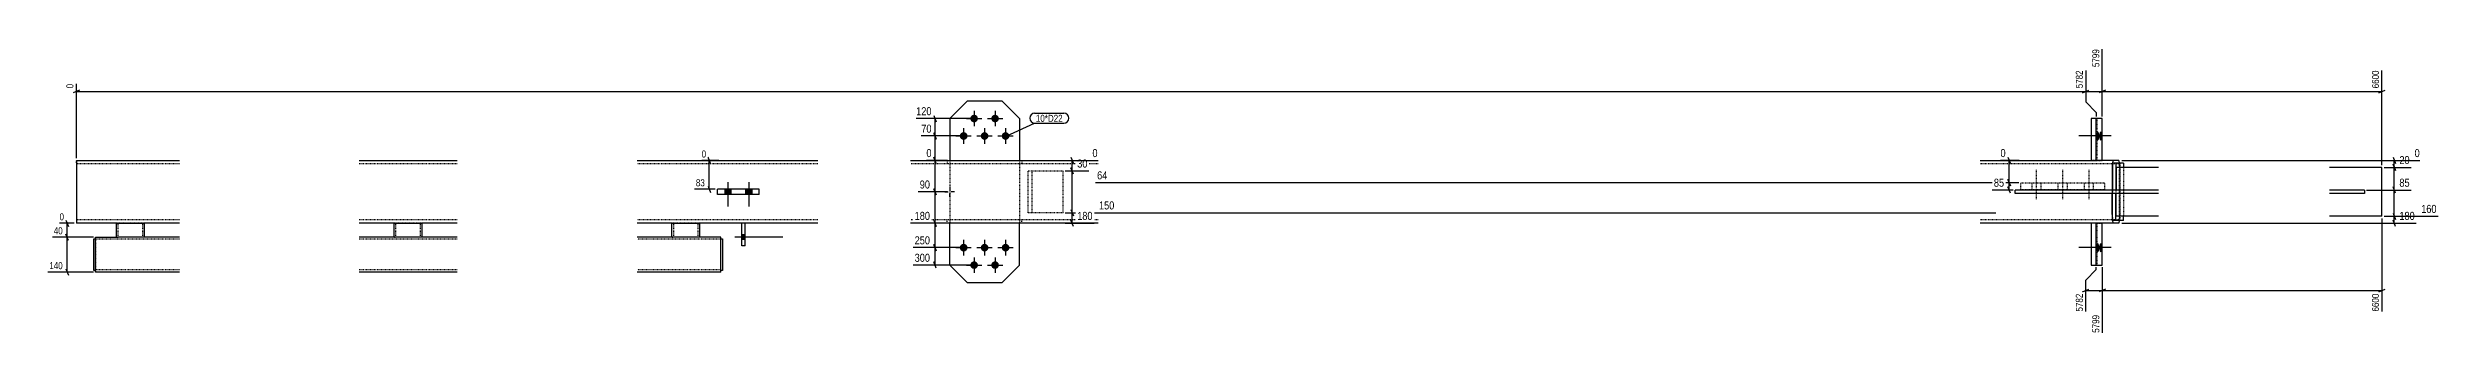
# Model space of a CAD drawing. Header units: millimetres. Extents: x 31 to 44434, y 9 to 1623.
# Drawn here: x 23202 to 30045, y 10 to 831 of the extents above; entities that cross this region are included whole.
import ezdxf

# ---------------------------------------------------------------- set-up
doc = ezdxf.new("R2010")
doc.units = ezdxf.units.MM
doc.linetypes.add('DXK_LINE_DOT2', pattern=[3.9198, 1.9599, -1.9599])
for name, color, linetype in [('MÅLSÆTNING', 7, 'Continuous'), ('STÅL', 7, 'Continuous'), ('TEKST', 7, 'Continuous')]:
    doc.layers.add(name, color=color, linetype=linetype)
doc.styles.add('Arial Narrow', font='ARIALN.TTF', dxfattribs={"height": 0.2})

msp = doc.modelspace()

# ---------------------------------------------------------------- hatches: boundary and pattern name
at = {"layer": 'STÅL', "linetype": 'Continuous'}
for points in [[(25853.5, 639.3, -1), (25853.5, 617.3, -1)], [(25913.5, 639.3, -1), (25913.5, 617.3, -1)], [(25823.5, 589.3, -1), (25823.5, 567.3, -1)], [(25883.5, 589.3, -1), (25883.5, 567.3, -1)], [(25943.5, 589.3, -1), (25943.5, 567.3, -1)], [(29065.6, 578.3), (29065.7, 581), (29066, 583.6), (29066.4, 585.9), (29067, 587.9), (29067.8, 589.5), (29068.6, 590.6), (29069.5, 591.2), (29070.4, 591.2), (29071.3, 590.6), (29072.2, 589.5), (29072.9, 587.9), (29073.6, 585.9), (29074, 583.6), (29074.3, 581), (29074.4, 578.3), (29074.3, 575.6), (29074, 573), (29073.6, 570.6), (29072.9, 568.6), (29072.2, 567), (29071.3, 565.9), (29070.4, 565.3), (29069.5, 565.3), (29068.6, 565.9), (29067.8, 567), (29067, 568.6), (29066.4, 570.6), (29066, 573), (29065.7, 575.6)], [(29074.2, 578.3), (29074.3, 581), (29074.6, 583.6), (29075, 585.9), (29075.6, 587.9), (29076.4, 589.5), (29077.2, 590.6), (29078.1, 591.2), (29079, 591.2), (29079.8, 590.6), (29080.7, 589.5), (29081.4, 587.9), (29082, 585.9), (29082.5, 583.6), (29082.7, 581), (29082.8, 578.3), (29082.7, 575.6), (29082.5, 573), (29082, 570.6), (29081.4, 568.6), (29080.7, 567), (29079.8, 565.9), (29079, 565.3), (29078.1, 565.3), (29077.2, 565.9), (29076.4, 567), (29075.6, 568.6), (29075, 570.6), (29074.6, 573), (29074.3, 575.6)], [(25157.5, 425.8), (25139.5, 425.8), (25139.5, 410.8), (25157.5, 410.8)], [(25217.5, 425.8), (25199.5, 425.8), (25199.5, 410.8), (25217.5, 410.8)], [(25188.5, 295.3), (25188.5, 281.3), (25198.5, 281.3), (25198.5, 295.3)], [(25188.5, 295.3), (25188.5, 281.3), (25198.5, 281.3), (25198.5, 295.3)], [(25823.5, 269.3, -1), (25823.5, 247.3, -1)], [(25853.5, 219.3, -1), (25853.5, 197.3, -1)], [(25883.5, 269.3, -1), (25883.5, 247.3, -1)], [(25913.5, 219.3, -1), (25913.5, 197.3, -1)], [(25943.5, 269.3, -1), (25943.5, 247.3, -1)], [(29065.6, 258.3), (29065.7, 261), (29066, 263.6), (29066.4, 265.9), (29067, 267.9), (29067.8, 269.5), (29068.6, 270.6), (29069.5, 271.2), (29070.4, 271.2), (29071.3, 270.6), (29072.2, 269.5), (29072.9, 267.9), (29073.6, 265.9), (29074, 263.6), (29074.3, 261), (29074.4, 258.3), (29074.3, 255.6), (29074, 253), (29073.6, 250.6), (29072.9, 248.6), (29072.2, 247), (29071.3, 245.9), (29070.4, 245.3), (29069.5, 245.3), (29068.6, 245.9), (29067.8, 247), (29067, 248.6), (29066.4, 250.6), (29066, 253), (29065.7, 255.6)], [(29074.2, 258.3), (29074.3, 261), (29074.6, 263.6), (29075, 265.9), (29075.6, 267.9), (29076.4, 269.5), (29077.2, 270.6), (29078.1, 271.2), (29079, 271.2), (29079.8, 270.6), (29080.7, 269.5), (29081.4, 267.9), (29082, 265.9), (29082.5, 263.6), (29082.7, 261), (29082.8, 258.3), (29082.7, 255.6), (29082.5, 253), (29082, 250.6), (29081.4, 248.6), (29080.7, 247), (29079.8, 245.9), (29079, 245.3), (29078.1, 245.3), (29077.2, 245.9), (29076.4, 247), (29075.6, 248.6), (29075, 250.6), (29074.6, 253), (29074.3, 255.6)]]:
    msp.add_hatch(color=96, dxfattribs=at).paths.add_polyline_path(points)

# ---------------------------------------------------------------- linework, layer by layer
at = {"layer": 'MÅLSÆTNING', "color": 7, "linetype": 'Continuous'}
for p, q in [((29082.8, 634.3), (29082.8, 826.9)), ((29035.7, 766), (29035.7, 675.9)), ((29883.5, 494.3), (29883.5, 766)), ((23292.5, 709.5), (23274.5, 702.3)), ((23283.5, 514.3), (23283.5, 727.7)), ((23283.5, 705.9), (29035.7, 705.9)), ((29026.7, 702.3), (29044.7, 709.5)), ((29026.7, 702.3), (29044.7, 709.5)), ((29035.7, 705.9), (29082.8, 705.9)), ((29091.8, 709.5), (29073.8, 702.3)), ((29091.8, 709.5), (29073.8, 702.3)), ((29082.8, 705.9), (29883.5, 705.9)), ((29874.5, 702.3), (29892.5, 709.5)), ((25847.5, 628.3), (25687.6, 628.3)), ((25738.1, 637.3), (25745.3, 619.3)), ((29035.7, 675.9), (29065.7, 645.9)), ((29035.7, 675.9), (29065.7, 645.9)), ((29065.7, 645.9), (29065.7, 634.3)), ((29065.7, 645.9), (29065.7, 634.3)), ((25122.5, 508.3), (25073.6, 508.3)), ((25099, 499.3), (25091.8, 517.3)), ((25095.4, 425.8), (25095.4, 508.3)), ((25777.5, 508.3), (25716.9, 508.3)), ((25745.3, 499.3), (25738.1, 517.3)), ((25741.7, 418.3), (25741.7, 508.3)), ((26137.6, 469.3), (26130.4, 487.3)), ((28845.2, 508.3), (28791.6, 508.3)), ((28812.8, 517.3), (28820, 499.3)), ((28816.4, 444.5), (28816.4, 508.3)), ((29889.5, 488.3), (29967.1, 488.3)), ((29915.3, 497.3), (29922.5, 479.3)), ((29918.9, 423.3), (29918.9, 488.3)), ((25112.5, 425.8), (25053.2, 425.8)), ((25091.8, 434.8), (25099, 416.8)), ((25777.5, 418.3), (25693.5, 418.3)), ((25777.5, 418.3), (25693.5, 418.3)), ((25738.1, 427.3), (25745.3, 409.3)), ((25745.3, 409.3), (25738.1, 427.3)), ((26114.5, 478.3), (26182.2, 478.3)), ((26134, 358.3), (26134, 478.3)), ((28844, 444.5), (26201.2, 444.5)), ((28844, 444.5), (26201.2, 444.5)), ((28820, 435.5), (28812.8, 453.5)), ((28812.8, 453.5), (28820, 435.5)), ((28816.4, 423.3), (28816.4, 444.5)), ((29839.5, 423.3), (29967.1, 423.3)), ((29839.5, 423.3), (29967.1, 423.3)), ((29922.5, 414.3), (29915.3, 432.3)), ((29922.5, 414.3), (29915.3, 432.3)), ((26114.5, 358.3), (28778.2, 358.3)), ((26114.5, 358.3), (28778.2, 358.3)), ((26130.4, 367.3), (26137.6, 349.3)), ((26130.4, 367.3), (26137.6, 349.3)), ((26134, 328.3), (26134, 358.3)), ((29883.5, 342.3), (29883.5, 75.3)), ((29889.5, 348.3), (30044.1, 348.3)), ((29915.3, 357.3), (29922.5, 339.3)), ((29918.9, 328.3), (29918.9, 348.3)), ((23332.5, 288.3), (23215, 288.3)), ((23332.5, 288.3), (23215, 288.3)), ((23277.5, 328.3), (23235.4, 328.3)), ((23253.6, 337.3), (23260.8, 319.3)), ((23260.8, 279.3), (23253.6, 297.3)), ((23260.8, 279.3), (23253.6, 297.3)), ((23257.2, 288.3), (23257.2, 328.3)), ((23257.2, 188.3), (23257.2, 288.3)), ((25777.5, 328.3), (25678.9, 328.3)), ((25738.1, 337.3), (25745.3, 319.3)), ((25741.7, 258.3), (25741.7, 328.3)), ((26114.5, 328.3), (26196.8, 328.3)), ((26137.6, 319.3), (26130.4, 337.3)), ((29139.3, 328.3), (29981.7, 328.3)), ((29922.5, 319.3), (29915.3, 337.3)), ((25817.5, 258.3), (25678.9, 258.3)), ((25817.5, 258.3), (25678.9, 258.3)), ((25847.5, 208.3), (25678.9, 208.3)), ((25745.3, 249.3), (25738.1, 267.3)), ((25738.1, 267.3), (25745.3, 249.3)), ((25745.3, 199.3), (25738.1, 217.3)), ((25741.7, 208.3), (25741.7, 258.3)), ((23332.5, 188.3), (23202.2, 188.3)), ((23253.6, 197.3), (23260.8, 179.3)), ((29026.7, 131.9), (29044.7, 139.1)), ((29035.7, 165.5), (29065.7, 195.5)), ((29035.7, 75.3), (29035.7, 165.5)), ((29065.7, 195.5), (29065.7, 202.3)), ((29091.8, 139.1), (29073.8, 131.9)), ((29091.8, 139.1), (29073.8, 131.9)), ((29082.8, 202.3), (29082.8, 14.4)), ((29082.8, 202.3), (29082.8, 14.4)), ((29874.5, 131.9), (29892.5, 139.1)), ((29035.7, 135.5), (29082.8, 135.5)), ((29082.8, 135.5), (29883.5, 135.5))]:
    msp.add_line(p, q, dxfattribs=at)
at = {"layer": 'STÅL', "color": 2, "linetype": 'Continuous'}
for p, q in [((25833.5, 678.3), (25783.5, 628.3)), ((25783.5, 628.3), (25783.5, 508.3)), ((25933.5, 678.3), (25833.5, 678.3)), ((25983.5, 628.3), (25933.5, 678.3)), ((25983.5, 628.3), (25983.5, 508.3)), ((29082.8, 628.3), (29050.8, 628.3)), ((29050.8, 628.3), (29050.8, 508.3)), ((29065.7, 508.3), (29065.7, 628.3)), ((29082.8, 508.3), (29082.8, 628.3)), ((23283.5, 508.3), (23283.5, 483.3)), ((23283.5, 508.3), (23578.5, 508.3)), ((23283.5, 483.3), (23283.5, 353.3)), ((24093.5, 508.3), (24373.5, 508.3)), ((24888.5, 508.3), (25406, 508.3)), ((25671.5, 508.3), (26208.5, 508.3)), ((28733.5, 508.3), (29050.8, 508.3)), ((29050.8, 508.3), (29065.7, 508.3)), ((29066.4, 508.3), (29065.7, 508.3)), ((29130.2, 508.3), (29066.4, 508.3)), ((29111.4, 492.8), (29111.2, 483.3)), ((29111.2, 483.3), (29111.2, 423.3)), ((29112.1, 501), (29111.4, 492.8)), ((29113.1, 506.4), (29112.1, 501)), ((29144, 500.8), (29112.1, 500.8)), ((29112.1, 500.8), (29112.1, 423.3)), ((29114.2, 508.3), (29113.1, 506.4)), ((29122.1, 500.8), (29122.1, 423.3)), ((29244, 488.3), (29122.3, 488.3)), ((29122.3, 488.3), (29122.3, 423.3)), ((29131.4, 506.4), (29130.2, 508.3)), ((29132.4, 501), (29131.4, 506.4)), ((29132.4, 500.8), (29132.4, 501)), ((29144, 500.8), (29144, 488.3)), ((29883.5, 488.3), (29733.5, 488.3)), ((29883.5, 348.3), (29883.5, 488.3)), ((25118.5, 410.8), (25118.5, 425.8)), ((25238.5, 425.8), (25118.5, 425.8)), ((25238.5, 410.8), (25118.5, 410.8)), ((25238.5, 410.8), (25238.5, 425.8)), ((28833.5, 413.3), (28833.5, 423.3)), ((29244, 423.3), (28833.5, 423.3)), ((29244, 413.3), (28833.5, 413.3)), ((29111.2, 353.3), (29111.2, 413.3)), ((29112.1, 335.8), (29112.1, 413.3)), ((29122.1, 335.8), (29122.1, 413.3)), ((29122.3, 348.3), (29122.3, 413.3)), ((29833.5, 423.3), (29733.5, 423.3)), ((29833.5, 413.3), (29733.5, 413.3)), ((29833.5, 423.3), (29833.5, 413.3)), ((23283.5, 353.3), (23283.5, 328.3)), ((29111.2, 353.3), (29111.4, 343.7)), ((29111.4, 343.7), (29112.1, 335.6)), ((29244, 348.3), (29122.3, 348.3)), ((29144, 335.8), (29144, 348.3)), ((29883.5, 348.3), (29733.5, 348.3)), ((23398.5, 328.3), (23283.5, 328.3)), ((23333.5, 283.3), (23338.5, 283.3)), ((23333.5, 193.3), (23333.5, 283.3)), ((23338.5, 188.3), (23338.5, 288.3)), ((23338.5, 288.3), (23402.8, 288.3)), ((23398.5, 288.3), (23398.5, 328.3)), ((23398.5, 328.3), (23478.5, 328.3)), ((23474.2, 288.3), (23402.8, 288.3)), ((23578.5, 288.3), (23474.2, 288.3)), ((23478.5, 288.3), (23478.5, 328.3)), ((23578.5, 328.3), (23478.5, 328.3)), ((24193.5, 328.3), (24093.5, 328.3)), ((24197.8, 288.3), (24093.5, 288.3)), ((24193.5, 288.3), (24193.5, 328.3)), ((24193.5, 328.3), (24273.5, 328.3)), ((24269.2, 288.3), (24197.8, 288.3)), ((24373.5, 288.3), (24269.2, 288.3)), ((24273.5, 288.3), (24273.5, 328.3)), ((24373.5, 328.3), (24273.5, 328.3)), ((24988.5, 328.3), (24888.5, 328.3)), ((24992.8, 288.3), (24888.5, 288.3)), ((24988.5, 288.3), (24988.5, 328.3)), ((24988.5, 328.3), (25068.5, 328.3)), ((25064.2, 288.3), (24992.8, 288.3)), ((25128.5, 288.3), (25064.2, 288.3)), ((25068.5, 288.3), (25068.5, 328.3)), ((25188.5, 328.3), (25068.5, 328.3)), ((25128.5, 200.3), (25128.5, 288.3)), ((25128.5, 283.3), (25133.5, 283.3)), ((25133.5, 283.3), (25133.5, 193.3)), ((25198.5, 328.3), (25188.5, 328.3)), ((25188.5, 263.3), (25188.5, 328.3)), ((25406, 328.3), (25198.5, 328.3)), ((25198.5, 263.3), (25198.5, 328.3)), ((26208.5, 328.3), (25671.5, 328.3)), ((25783.5, 208.3), (25783.5, 328.3)), ((25983.5, 208.3), (25983.5, 328.3)), ((29050.8, 328.3), (28733.5, 328.3)), ((29050.8, 328.3), (29050.8, 208.3)), ((29065.7, 328.3), (29050.8, 328.3)), ((29066.4, 328.3), (29065.7, 328.3)), ((29065.7, 208.3), (29065.7, 328.3)), ((29130.2, 328.3), (29066.4, 328.3)), ((29082.8, 208.3), (29082.8, 328.3)), ((29144, 335.8), (29112.1, 335.8)), ((29112.1, 335.6), (29113.1, 330.2)), ((29113.1, 330.2), (29114.2, 328.3)), ((29130.2, 328.3), (29131.4, 330.2)), ((29131.4, 330.2), (29132.4, 335.6)), ((29132.4, 335.6), (29132.4, 335.8)), ((25198.5, 263.3), (25188.5, 263.3)), ((25833.5, 158.3), (25783.5, 208.3)), ((25933.5, 158.3), (25983.5, 208.3)), ((29050.8, 208.3), (29082.8, 208.3)), ((23338.5, 193.3), (23333.5, 193.3)), ((23578.5, 188.3), (23338.5, 188.3)), ((24373.5, 188.3), (24093.5, 188.3)), ((25128.5, 188.3), (24888.5, 188.3)), ((25128.5, 188.3), (25128.5, 200.3)), ((25133.5, 193.3), (25128.5, 193.3)), ((25833.5, 158.3), (25933.5, 158.3))]:
    msp.add_line(p, q, dxfattribs=at)
at = {"layer": 'STÅL', "color": 96, "linetype": 'Continuous'}
for p, q in [((25831.5, 628.3), (25875.5, 628.3)), ((25853.5, 650.3), (25853.5, 606.3)), ((25891.5, 628.3), (25935.5, 628.3)), ((25913.5, 650.3), (25913.5, 606.3)), ((25801.5, 578.3), (25845.5, 578.3)), ((25823.5, 600.3), (25823.5, 556.3)), ((25861.5, 578.3), (25905.5, 578.3)), ((25883.5, 600.3), (25883.5, 556.3)), ((25921.5, 578.3), (25965.5, 578.3)), ((25943.5, 600.3), (25943.5, 556.3)), ((29099.8, 578.3), (29015.4, 578.3)), ((29108.3, 578.3), (29023.9, 578.3)), ((25139.5, 425.8), (25139.5, 410.8)), ((25148.5, 445.8), (25148.5, 375.8)), ((25157.5, 425.8), (25157.5, 410.8)), ((25199.5, 425.8), (25199.5, 410.8)), ((25208.5, 445.8), (25208.5, 375.8)), ((25217.5, 425.8), (25217.5, 410.8)), ((25769.5, 418.3), (25778.8, 418.3)), ((25783.5, 432.3), (25783.5, 422.9)), ((25783.5, 404.3), (25783.5, 413.6)), ((25797.5, 418.3), (25788.2, 418.3)), ((25306, 288.3), (25168.5, 288.3)), ((25306, 288.3), (25168.5, 288.3)), ((25198.5, 295.3), (25188.5, 295.3)), ((25198.5, 295.3), (25188.5, 295.3)), ((25198.5, 281.3), (25188.5, 281.3)), ((25198.5, 281.3), (25188.5, 281.3)), ((25823.5, 280.3), (25823.5, 236.3)), ((25883.5, 280.3), (25883.5, 236.3)), ((25943.5, 280.3), (25943.5, 236.3)), ((25801.5, 258.3), (25845.5, 258.3)), ((25831.5, 208.3), (25875.5, 208.3)), ((25853.5, 230.3), (25853.5, 186.3)), ((25861.5, 258.3), (25905.5, 258.3)), ((25891.5, 208.3), (25935.5, 208.3)), ((25913.5, 230.3), (25913.5, 186.3)), ((25921.5, 258.3), (25965.5, 258.3)), ((29099.8, 258.3), (29015.4, 258.3)), ((29108.3, 258.3), (29023.9, 258.3))]:
    msp.add_line(p, q, dxfattribs=at)
at = {"layer": 'STÅL', "color": 7, "linetype": 'DXK_LINE_DOT2'}
for p, q in [((29067.9, 508.3), (29067.9, 628.3)), ((23283.5, 501), (23283.5, 508.3)), ((23578.5, 498.3), (23283.5, 498.3)), ((24373.5, 498.3), (24093.5, 498.3)), ((25406, 498.3), (24888.5, 498.3)), ((26208.5, 498.3), (25671.5, 498.3)), ((25776.5, 508.3), (25776.5, 498.3)), ((25783.5, 508.3), (25783.5, 328.3)), ((25983.5, 508.3), (25983.5, 328.3)), ((25990.5, 508.3), (25990.5, 498.3)), ((29130.2, 498.3), (28733.5, 498.3)), ((29066.4, 508.3), (29050.8, 508.3)), ((29066.4, 508.3), (29082.8, 508.3)), ((29112.4, 483.3), (29112.5, 489)), ((29112.4, 353.3), (29112.4, 483.3)), ((29112.5, 489), (29112.9, 493.9)), ((29112.9, 493.9), (29113.5, 497.1)), ((29113.5, 497.1), (29114.2, 498.3)), ((29130.2, 498.3), (29130.9, 497.1)), ((29130.9, 497.1), (29131.5, 493.9)), ((29131.5, 493.9), (29131.9, 489)), ((29131.9, 489), (29132, 483.3)), ((29132, 353.3), (29132, 483.3)), ((29133, 492.8), (29132.4, 500.8)), ((29133.3, 483.3), (29133, 492.8)), ((29133.3, 353.3), (29133.3, 483.3)), ((29134.1, 335.8), (29134.1, 500.8)), ((29144, 488.3), (29144, 348.3)), ((26008.5, 358.3), (26008.5, 478.3)), ((26008.5, 478.3), (26108.5, 478.3)), ((26018.5, 478.3), (26018.5, 358.3)), ((26108.5, 358.3), (26108.5, 478.3)), ((28850, 424.5), (28850, 444.5)), ((28850, 444.5), (29090, 444.5)), ((28850, 424.5), (29090, 424.5)), ((29090, 424.5), (29090, 444.5)), ((29111.2, 423.3), (29111.2, 413.3)), ((29112.1, 423.3), (29112.1, 413.3)), ((29122.1, 423.3), (29122.1, 413.3)), ((29122.3, 413.3), (29122.3, 423.3)), ((26108.5, 358.3), (26008.5, 358.3)), ((29112.5, 347.5), (29112.4, 353.3)), ((29112.9, 342.7), (29112.5, 347.5)), ((29113.5, 339.4), (29112.9, 342.7)), ((29131.5, 342.7), (29130.9, 339.4)), ((29131.9, 347.5), (29131.5, 342.7)), ((29132, 353.3), (29131.9, 347.5)), ((29132.4, 335.8), (29133, 343.7)), ((29133, 343.7), (29133.3, 353.3)), ((23578.5, 338.3), (23283.5, 338.3)), ((23338.5, 283.3), (23338.5, 193.3)), ((23578.5, 282.3), (23338.5, 282.3)), ((23478.5, 328.3), (23398.5, 328.3)), ((23399.3, 288.3), (23398.5, 288.3)), ((23399.3, 288.3), (23402.8, 288.3)), ((23474.2, 288.3), (23402.8, 288.3)), ((23403.5, 288.3), (23403.5, 328.3)), ((23473.5, 288.3), (23473.5, 328.3)), ((23478.5, 288.3), (23474.2, 288.3)), ((24373.5, 338.3), (24093.5, 338.3)), ((24373.5, 282.3), (24093.5, 282.3)), ((24273.5, 328.3), (24193.5, 328.3)), ((24194.3, 288.3), (24193.5, 288.3)), ((24194.3, 288.3), (24197.8, 288.3)), ((24269.2, 288.3), (24197.8, 288.3)), ((24198.5, 288.3), (24198.5, 328.3)), ((24268.5, 288.3), (24268.5, 328.3)), ((24273.5, 288.3), (24269.2, 288.3)), ((25406, 338.3), (24888.5, 338.3)), ((25128.5, 282.3), (24888.5, 282.3)), ((25068.5, 328.3), (24988.5, 328.3)), ((24989.3, 288.3), (24988.5, 288.3)), ((24989.3, 288.3), (24992.8, 288.3)), ((25064.2, 288.3), (24992.8, 288.3)), ((24993.5, 288.3), (24993.5, 328.3)), ((25063.5, 288.3), (25063.5, 328.3)), ((25068.5, 288.3), (25064.2, 288.3)), ((25128.5, 193.3), (25128.5, 283.3)), ((25198.5, 328.3), (25188.5, 328.3)), ((26208.5, 338.3), (25671.5, 338.3)), ((25776.5, 328.3), (25776.5, 338.3)), ((25990.5, 328.3), (25990.5, 338.3)), ((29130.2, 338.3), (28733.5, 338.3)), ((29066.4, 328.3), (29050.8, 328.3)), ((29066.4, 328.3), (29082.8, 328.3)), ((29067.9, 208.3), (29067.9, 328.3)), ((29114.2, 338.3), (29113.5, 339.4)), ((29130.9, 339.4), (29130.2, 338.3)), ((23578.5, 194.3), (23338.5, 194.3)), ((23338.5, 191.8), (23338.5, 188.3)), ((24373.5, 194.3), (24093.5, 194.3)), ((25128.5, 194.3), (24888.5, 194.3)), ((25128.5, 189.2), (25128.5, 191.8)), ((25128.5, 188.3), (25128.5, 189.2))]:
    msp.add_line(p, q, dxfattribs=at)
at = {"layer": 'STÅL', "color": 96, "linetype": 'DXK_LINE_DOT2'}
for p, q in [((28895, 397), (28895, 482)), ((28970, 397), (28970, 482)), ((29045, 397), (29045, 482)), ((28882, 424.5), (28882, 444.5)), ((28908, 424.5), (28908, 444.5)), ((28957, 424.5), (28957, 444.5)), ((28983, 424.5), (28983, 444.5)), ((29032, 424.5), (29032, 444.5)), ((29058, 424.5), (29058, 444.5))]:
    msp.add_line(p, q, dxfattribs=at)

# ---------------------------------------------------------------- wipeouts: each hides what was drawn before it
at = {"color": 0}
msp.add_wipeout([(26107.1, 618.9), (26107.1, 639.9), (26030.3, 639.9), (26030.3, 618.9)], dxfattribs=at).dxf.layer = 'TEKST'

# ---------------------------------------------------------------- next in the draw order: wipeouts: each hides what was drawn before it
at = {"color": 0, "linetype": 'Continuous'}
for points in [[(29078.6, 831.1), (29049.2, 831.1), (29049.2, 771.6), (29078.6, 771.6)], [(29879.3, 770.2), (29849.9, 770.2), (29849.9, 710.7), (29879.3, 710.7)], [(23279.3, 731.9), (23249.9, 731.9), (23249.9, 710.7), (23279.3, 710.7)], [(25090.6, 512.5), (25090.6, 541.9), (25069.4, 541.9), (25069.4, 512.5)], [(25736.3, 513.1), (25736.3, 546.7), (25712.1, 546.7), (25712.1, 513.1)], [(26182.6, 483.1), (26182.6, 516.7), (26143.8, 516.7), (26143.8, 483.1)], [(28811, 513.1), (28811, 546.7), (28786.8, 546.7), (28786.8, 513.1)], [(29967.5, 493.1), (29967.5, 526.7), (29928.7, 526.7), (29928.7, 493.1)], [(25086.8, 430), (25086.8, 459.4), (25052.8, 459.4), (25052.8, 430)], [(23252.4, 332.5), (23252.4, 361.9), (23231.2, 361.9), (23231.2, 332.5)], [(25732, 333.1), (25732, 366.7), (25678.5, 366.7), (25678.5, 333.1)], [(28778.6, 363.1), (28778.6, 396.7), (26206.2, 396.7), (26206.2, 363.1)], [(30044.5, 353.1), (30044.5, 386.7), (29991.1, 386.7), (29991.1, 353.1)], [(23248.6, 192.5), (23248.6, 221.9), (23201.8, 221.9), (23201.8, 192.5)], [(29078.6, 69.8), (29049.2, 69.8), (29049.2, 10.2), (29078.6, 10.2)], [(29879.3, 130.7), (29849.9, 130.7), (29849.9, 71.1), (29879.3, 71.1)]]:
    msp.add_wipeout(points, dxfattribs=at).dxf.layer = 'MÅLSÆTNING'
at = {"color": 0}
msp.add_wipeout([(26107.1, 618.9), (26107.1, 639.9), (26030.3, 639.9), (26030.3, 618.9)], dxfattribs=at).dxf.layer = 'TEKST'

# ---------------------------------------------------------------- next in the draw order: linework, layer by layer
at = {"layer": 'MÅLSÆTNING', "color": 7, "linetype": 'Continuous'}
for p, q in [((29082.8, 634.3), (29082.8, 826.9)), ((29035.7, 766), (29035.7, 675.9)), ((25741.7, 578.3), (25741.7, 628.3)), ((25817.5, 578.3), (25702.3, 578.3)), ((25817.5, 578.3), (25702.3, 578.3)), ((25745.3, 569.3), (25738.1, 587.3)), ((25738.1, 587.3), (25745.3, 569.3)), ((25741.7, 508.3), (25741.7, 578.3)), ((25777.5, 508.3), (25716.9, 508.3)), ((25745.3, 499.3), (25738.1, 517.3)), ((26114.5, 508.3), (26206.8, 508.3)), ((26130.4, 517.3), (26137.6, 499.3)), ((26137.6, 469.3), (26130.4, 487.3)), ((26134, 478.3), (26134, 508.3)), ((29139.3, 508.3), (29991.7, 508.3)), ((29889.5, 488.3), (29967.1, 488.3)), ((29915.3, 517.3), (29922.5, 499.3)), ((29922.5, 479.3), (29915.3, 497.3)), ((29918.9, 488.3), (29918.9, 508.3)), ((25741.7, 328.3), (25741.7, 418.3)), ((26114.5, 478.3), (26182.2, 478.3)), ((28827.5, 423.3), (28768.2, 423.3)), ((28820, 414.3), (28812.8, 432.3)), ((25777.5, 328.3), (25678.9, 328.3)), ((25738.1, 337.3), (25745.3, 319.3))]:
    msp.add_line(p, q, dxfattribs=at)
at = {"layer": 'TEKST', "color": 7, "linetype": 'Continuous'}
for p, q in [((26026.7, 643.5), (26110.7, 643.5)), ((25945.2, 577.6), (26026.7, 615.3)), ((26026.7, 615.3), (26110.7, 615.3))]:
    msp.add_line(p, q, dxfattribs=at)
for centre, start, end in [((26026.7, 629.4), 90, 270), ((26110.7, 629.4), 270, 90)]:
    msp.add_arc(centre, 14.1, start, end, dxfattribs=at)

# ---------------------------------------------------------------- next in the draw order: texts
at = {"layer": 'MÅLSÆTNING', "color": 3, "linetype": 'Continuous', "style": 'Arial Narrow'}
for s, height, p in [('5799', 20.04, (29074.4, 775.8)), ('6600', 20.04, (29875.1, 714.9)), ('0', 20, (23275.1, 714.9)), ('6600', 20.04, (29875.1, 75.3))]:
    msp.add_text(s, height=height, rotation=90.00021, dxfattribs=at).set_placement(p)
for s, height, p in [('0', 20, (25073.6, 516.7)), ('0', 22.9, (25716.9, 517.9)), ('30', 22.91, (26148.6, 487.9)), ('0', 22.9, (28791.6, 517.9)), ('20', 22.91, (29933.5, 497.9)), ('83', 20.04, (25057, 434.2)), ('0', 20, (23235.4, 336.7)), ('180', 22.91, (25683.3, 337.9)), ('140', 20.04, (23206, 196.7))]:
    msp.add_text(s, height=height, dxfattribs=at).set_placement(p)
at = {"layer": 'TEKST', "color": 3, "style": 'Arial Narrow'}
msp.add_text('10*D22', height=20.04, dxfattribs=at).set_placement((26030.3, 618.9))

# ---------------------------------------------------------------- next in the draw order: wipeouts: each hides what was drawn before it
at = {"color": 0, "linetype": 'Continuous'}
for points in [[(26197.2, 333.1), (26197.2, 366.7), (26143.8, 366.7), (26143.8, 333.1)], [(29982.1, 333.1), (29982.1, 366.7), (29928.7, 366.7), (29928.7, 333.1)], [(29031.5, 130.7), (29002.1, 130.7), (29002.1, 71.1), (29031.5, 71.1)]]:
    msp.add_wipeout(points, dxfattribs=at).dxf.layer = 'MÅLSÆTNING'

# ---------------------------------------------------------------- next in the draw order: linework, layer by layer
at = {"layer": 'MÅLSÆTNING', "color": 7, "linetype": 'Continuous'}
for p, q in [((29918.9, 348.3), (29918.9, 423.3)), ((29889.5, 348.3), (30044.1, 348.3)), ((29915.3, 357.3), (29922.5, 339.3))]:
    msp.add_line(p, q, dxfattribs=at)

# ---------------------------------------------------------------- next in the draw order: texts
at = {"layer": 'MÅLSÆTNING', "color": 3, "linetype": 'Continuous', "style": 'Arial Narrow'}
for s, p in [('180', (26148.6, 337.9)), ('150', (26211, 367.9)), ('180', (29933.5, 337.9)), ('160', (29995.9, 357.9))]:
    msp.add_text(s, height=22.91, dxfattribs=at).set_placement(p)
for s, p in [('5782', (29027.3, 75.3)), ('5799', (29074.4, 14.4))]:
    msp.add_text(s, height=20.04, rotation=90.00021, dxfattribs=at).set_placement(p)

# ---------------------------------------------------------------- next in the draw order: wipeouts: each hides what was drawn before it
at = {"color": 0, "linetype": 'Continuous'}
for points in [[(29031.5, 770.2), (29002.1, 770.2), (29002.1, 710.7), (29031.5, 710.7)], [(25736.3, 633.1), (25736.3, 666.7), (25682.8, 666.7), (25682.8, 633.1)], [(26211.6, 513.1), (26211.6, 546.7), (26187.4, 546.7), (26187.4, 513.1)], [(29996.5, 513.1), (29996.5, 546.7), (29972.3, 546.7), (29972.3, 513.1)], [(25732, 423.1), (25732, 456.7), (25693.1, 456.7), (25693.1, 423.1)], [(23248.6, 292.5), (23248.6, 321.9), (23214.6, 321.9), (23214.6, 292.5)], [(25732, 263.1), (25732, 296.7), (25678.5, 296.7), (25678.5, 263.1)]]:
    msp.add_wipeout(points, dxfattribs=at).dxf.layer = 'MÅLSÆTNING'

# ---------------------------------------------------------------- next in the draw order: texts
at = {"layer": 'MÅLSÆTNING', "color": 3, "linetype": 'Continuous', "style": 'Arial Narrow'}
msp.add_text('5782', height=20.04, rotation=90.00021, dxfattribs=at).set_placement((29027.3, 714.9))
for s, height, p in [('120', 22.91, (25687.6, 637.9)), ('0', 22.9, (26192.2, 517.9)), ('0', 22.9, (29977.1, 517.9)), ('90', 22.91, (25697.9, 427.9)), ('40', 20.04, (23218.8, 296.7))]:
    msp.add_text(s, height=height, dxfattribs=at).set_placement(p)

# ---------------------------------------------------------------- next in the draw order: wipeouts: each hides what was drawn before it
at = {"color": 0, "linetype": 'Continuous'}
for points in [[(28758.6, 449.3), (28758.6, 482.9), (26200.8, 482.9), (26200.8, 449.3)], [(29967.5, 428.1), (29967.5, 461.7), (29928.7, 461.7), (29928.7, 428.1)], [(25732, 213.1), (25732, 246.7), (25678.5, 246.7), (25678.5, 213.1)]]:
    msp.add_wipeout(points, dxfattribs=at).dxf.layer = 'MÅLSÆTNING'

# ---------------------------------------------------------------- next in the draw order: texts
at = {"layer": 'MÅLSÆTNING', "color": 3, "linetype": 'Continuous', "style": 'Arial Narrow'}
for s, p in [('64', (26205.6, 454.1)), ('85', (29933.5, 432.9)), ('250', (25683.3, 267.9)), ('300', (25683.3, 217.9))]:
    msp.add_text(s, height=22.91, dxfattribs=at).set_placement(p)

# ---------------------------------------------------------------- next in the draw order: wipeouts: each hides what was drawn before it
at = {"color": 0, "linetype": 'Continuous'}
for points in [[(25736.3, 583.1), (25736.3, 616.7), (25697.5, 616.7), (25697.5, 583.1)], [(28806.6, 428.1), (28806.6, 461.7), (28767.8, 461.7), (28767.8, 428.1)]]:
    msp.add_wipeout(points, dxfattribs=at).dxf.layer = 'MÅLSÆTNING'

# ---------------------------------------------------------------- next in the draw order: texts
at = {"layer": 'MÅLSÆTNING', "color": 3, "linetype": 'Continuous', "style": 'Arial Narrow'}
for s, p in [('70', (25702.3, 587.9)), ('85', (28772.6, 432.9))]:
    msp.add_text(s, height=22.91, dxfattribs=at).set_placement(p)

doc.saveas('drawing.dxf')
